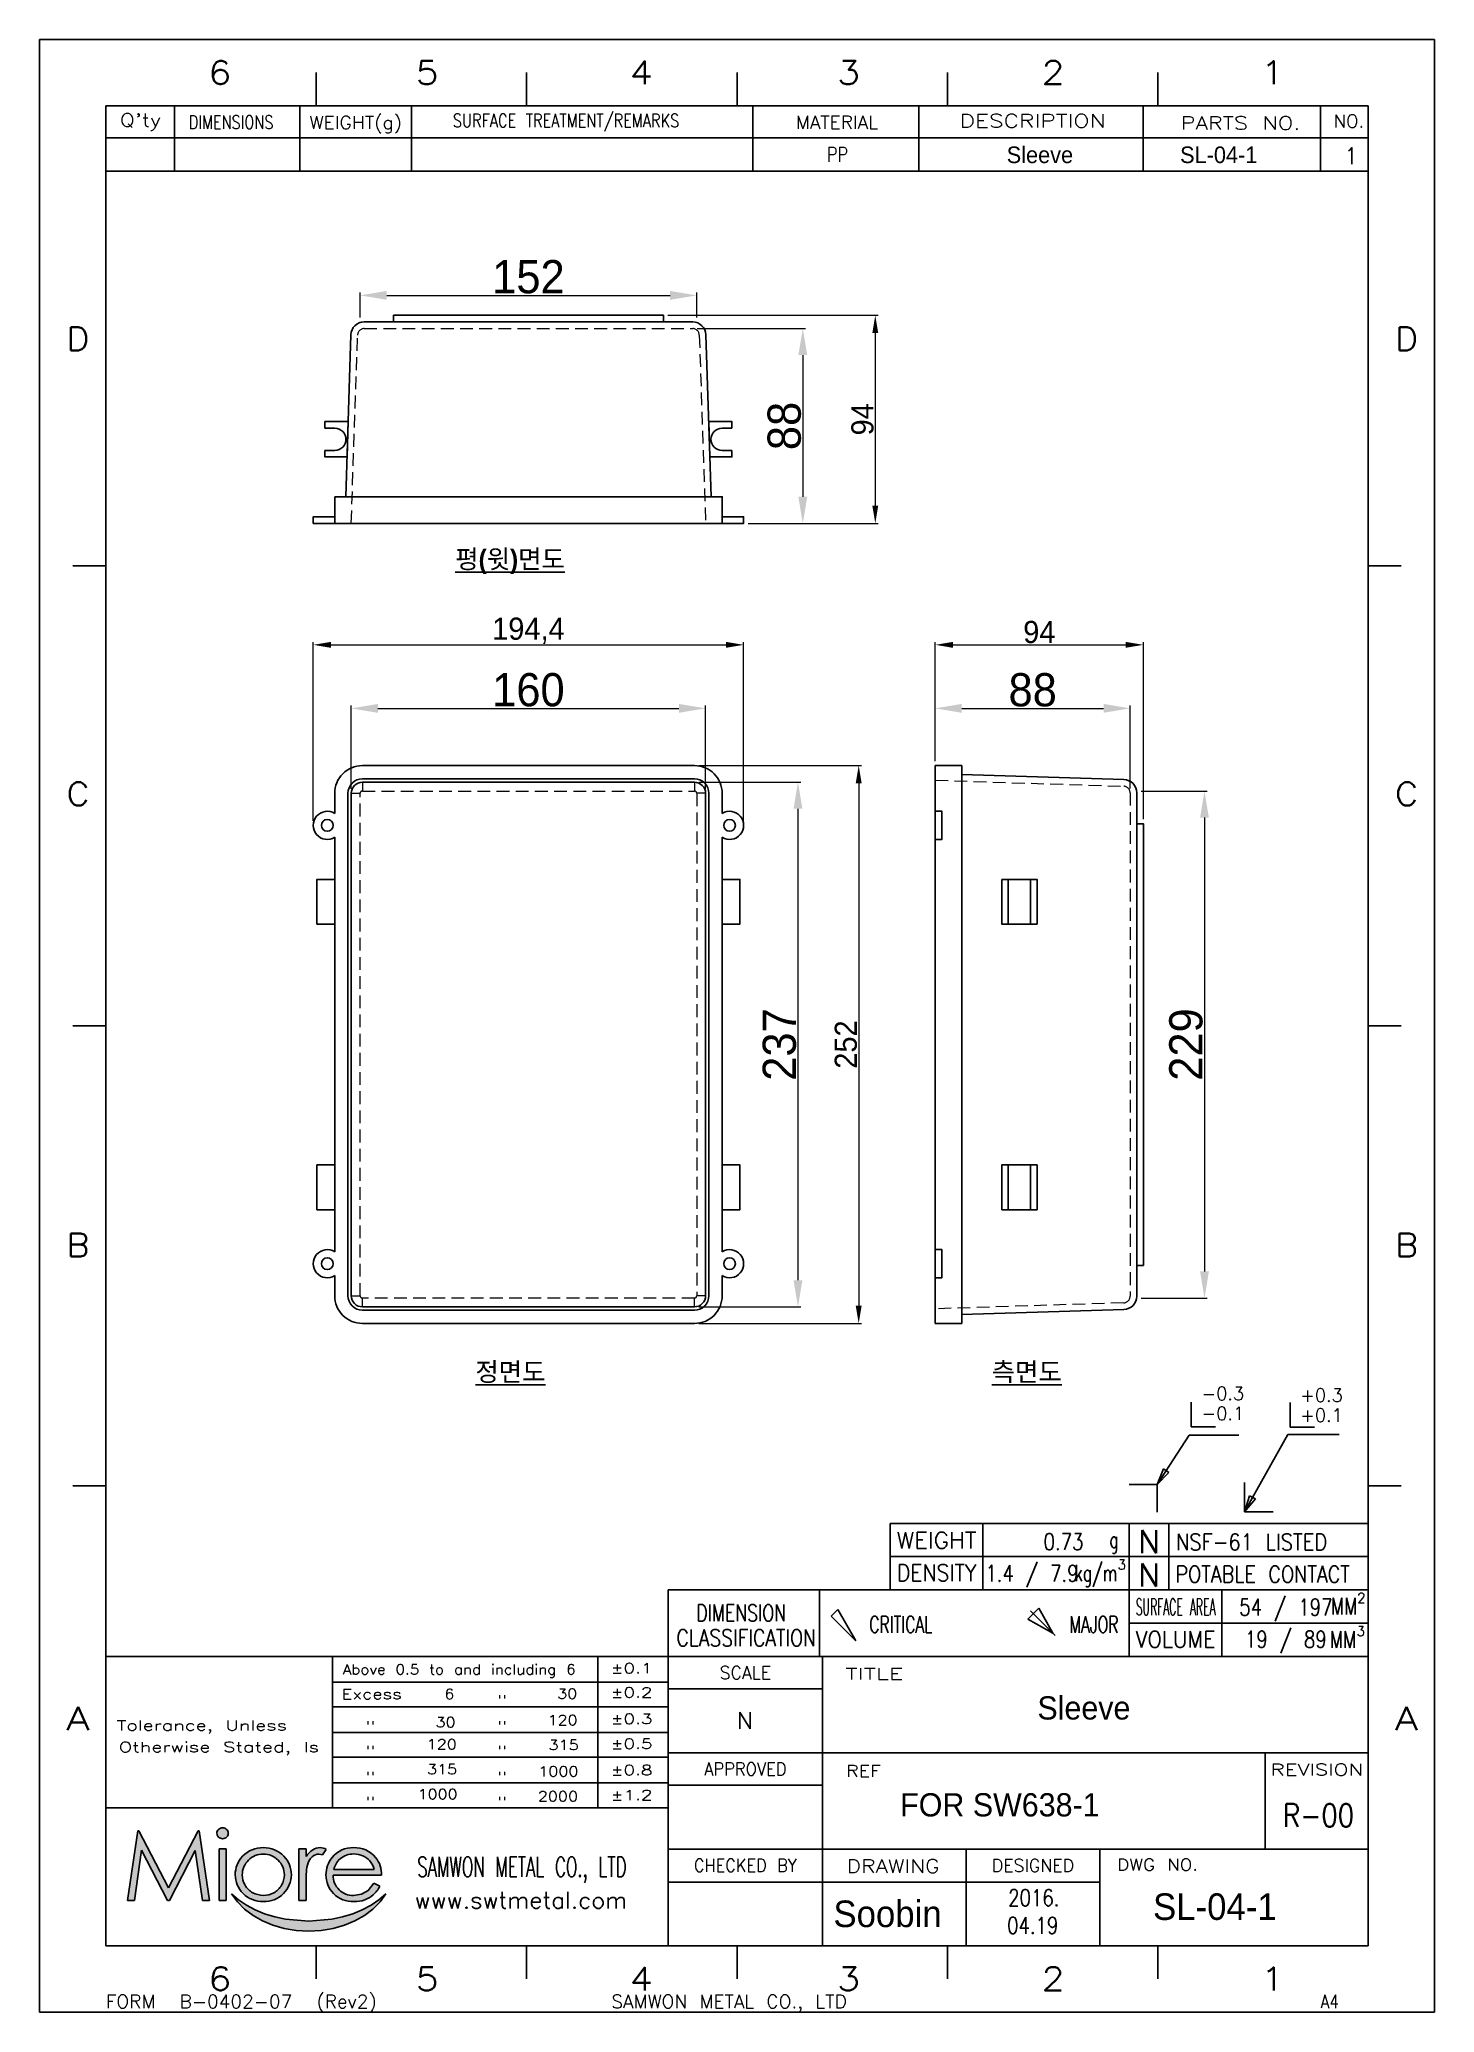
# Model space of a CAD drawing. Extents: x -420 to 210, y 0 to 891.
import ezdxf
from ezdxf.enums import TextEntityAlignment as Align

# ---------------------------------------------------------------- set-up
doc = ezdxf.new("R2010")
doc.units = 0
doc.header["$LTSCALE"] = 23.1
doc.linetypes.add('HIDDEN', pattern=[0.375, 0.25, -0.125])
doc.layers.get('0').update_dxf_attribs({"linetype": 'CONTINUOUS'})
doc.layers.get('Defpoints').update_dxf_attribs({"linetype": 'CONTINUOUS'})
doc.layers.add('AM_5', color=3, linetype='CONTINUOUS', lineweight=25)
doc.layers.add('DEF_LAYER_DETAIL_ITEM', color=7, linetype='CONTINUOUS')
doc.layers.add('sheet Thin Line', color=140, linetype='CONTINUOUS')
doc.styles.add('B', font='H2GTRM_0.TTF')
doc.styles.get("Standard").update_dxf_attribs({"font": 'txt.shx', "bigfont": 'whgtxt.shx'})
doc.styles.add('TEXTSTYLE_0', font='txt.shx', dxfattribs={"width": 0.8, "bigfont": 'whgtxt.shx'})
doc.styles.add('굴림', font='')
doc.styles.get('굴림').set_extended_font_data('Gulim')
doc.dimstyles.new('10$0', dxfattribs={"dimtxt": 10, "dimasz": 8, "dimexe": 1.25, "dimexo": 2, "dimtad": 1, "dimtoh": 1, "dimtxsty": '굴림', "dimcen": 2.5, "dimclrd": 1, "dimclre": 1, "dimclrt": 7, "dimadec": 0, "dimazin": 0, "dimtfac": 1, "dimtmove": 0, "dimatfit": 3, "dimfxl": 0, "dimlwd": 9, "dimlwe": 9, "dimarcsym": 0})
doc.dimstyles.new('15$0', dxfattribs={"dimtxt": 15, "dimasz": 12, "dimexe": 1.25, "dimexo": 2, "dimtad": 1, "dimtoh": 1, "dimtxsty": '굴림', "dimcen": 2.5, "dimclrd": 1, "dimclre": 1, "dimclrt": 7, "dimadec": 0, "dimazin": 0, "dimtfac": 1, "dimtmove": 0, "dimatfit": 3, "dimfxl": 0, "dimlwd": 9, "dimlwe": 9, "dimarcsym": 0})

# ---------------------------------------------------------------- blocks, each defined once
blk = doc.blocks.new('*D46')
at = {"layer": 'AM_5', "color": 1, "lineweight": 9}
for p, q in [((-279.21, 552.58), (-279.21, 590.18)), ((-267.21, 588.93), (-131.21, 588.93)), ((-119.21, 552.58), (-119.21, 590.18))]:
    blk.add_line(p, q, dxfattribs=at)
at = {"layer": 'AM_5', "color": 1}
for points in [[(-267.21, 590.93), (-267.21, 586.93), (-279.21, 588.93)], [(-131.21, 590.93), (-131.21, 586.93), (-119.21, 588.93)]]:
    blk.add_solid(points, dxfattribs=at)
at = {"layer": 'Defpoints', "color": 0}
for p in [(-119.21, 588.93), (-279.21, 550.58), (-119.21, 550.58)]:
    blk.add_point(p, dxfattribs=at)
at = {"layer": 'AM_5', "color": 7, "insert": (-199.21, 597.26), "char_height": 15, "attachment_point": 5, "style": '굴림'}
blk.add_mtext('160', dxfattribs=at)
blk = doc.blocks.new('*D50')
at = {"layer": 'AM_5', "color": 1, "lineweight": 9}
for p, q in [((-275.21, 765.49), (-275.21, 776.74)), ((-263.21, 775.49), (-135.21, 775.49)), ((-123.21, 765.49), (-123.21, 776.74))]:
    blk.add_line(p, q, dxfattribs=at)
at = {"layer": 'AM_5', "color": 1}
for points in [[(-263.21, 777.49), (-263.21, 773.49), (-275.21, 775.49)], [(-135.21, 777.49), (-135.21, 773.49), (-123.21, 775.49)]]:
    blk.add_solid(points, dxfattribs=at)
at = {"layer": 'Defpoints', "color": 0}
for p in [(-123.21, 775.49), (-275.21, 763.49), (-123.21, 763.49)]:
    blk.add_point(p, dxfattribs=at)
at = {"layer": 'AM_5', "color": 7, "insert": (-199.21, 783.83), "char_height": 15, "attachment_point": 5, "style": '굴림'}
blk.add_mtext('152', dxfattribs=at)
blk = doc.blocks.new('*D51')
at = {"layer": 'AM_5', "color": 1, "lineweight": 9}
for p, q in [((-123.02, 760.49), (-74.04, 760.49)), ((-75.29, 748.49), (-75.29, 684.49)), ((-100.01, 672.49), (-74.04, 672.49))]:
    blk.add_line(p, q, dxfattribs=at)
at = {"layer": 'AM_5', "color": 1}
for points in [[(-77.29, 748.49), (-73.29, 748.49), (-75.29, 760.49)], [(-77.29, 684.49), (-73.29, 684.49), (-75.29, 672.49)]]:
    blk.add_solid(points, dxfattribs=at)
at = {"layer": 'Defpoints', "color": 0}
for p in [(-125.02, 760.49), (-102.01, 672.49), (-75.29, 672.49)]:
    blk.add_point(p, dxfattribs=at)
at = {"layer": 'AM_5', "color": 7, "insert": (-83.61, 716.49), "char_height": 15, "attachment_point": 5, "rotation": 90, "style": '굴림'}
blk.add_mtext('88', dxfattribs=at)
blk = doc.blocks.new('*D47')
at = {"layer": 'AM_5', "color": 1, "lineweight": 9}
for p, q in [((-122.21, 555.58), (-76.23, 555.58)), ((-77.48, 543.58), (-77.48, 330.58)), ((-122.21, 318.58), (-76.23, 318.58))]:
    blk.add_line(p, q, dxfattribs=at)
at = {"layer": 'AM_5', "color": 1}
for points in [[(-79.48, 543.58), (-75.48, 543.58), (-77.48, 555.58)], [(-79.48, 330.58), (-75.48, 330.58), (-77.48, 318.58)]]:
    blk.add_solid(points, dxfattribs=at)
at = {"layer": 'Defpoints', "color": 0}
for p in [(-124.21, 555.58), (-124.21, 318.58), (-77.48, 318.58)]:
    blk.add_point(p, dxfattribs=at)
at = {"layer": 'AM_5', "color": 7, "insert": (-85.81, 437.08), "char_height": 15, "attachment_point": 5, "rotation": 90, "style": '굴림'}
blk.add_mtext('237', dxfattribs=at)
blk = doc.blocks.new('*D52')
at = {"layer": 'AM_5', "color": 1, "lineweight": 9}
for p, q in [((-122.21, 563.08), (-48.8, 563.08)), ((-50.05, 555.08), (-50.05, 319.08)), ((-122.21, 311.08), (-48.8, 311.08))]:
    blk.add_line(p, q, dxfattribs=at)
at = {"layer": 'AM_5', "color": 1}
for points in [[(-51.39, 555.08), (-48.72, 555.08), (-50.05, 563.08)], [(-51.39, 319.08), (-48.72, 319.08), (-50.05, 311.08)]]:
    blk.add_solid(points, dxfattribs=at)
at = {"layer": 'Defpoints', "color": 0}
for p in [(-124.21, 563.08), (-124.21, 311.08), (-50.05, 311.08)]:
    blk.add_point(p, dxfattribs=at)
at = {"layer": 'AM_5', "color": 7, "insert": (-55.81, 437.08), "char_height": 10, "attachment_point": 5, "rotation": 90, "style": '굴림'}
blk.add_mtext('252', dxfattribs=at)
blk = doc.blocks.new('*D48')
at = {"layer": 'AM_5', "color": 1, "lineweight": 9}
for p, q in [((-136.21, 766.49), (-41.3, 766.49)), ((-42.55, 758.49), (-42.55, 680.49)), ((-100.01, 672.49), (-41.3, 672.49))]:
    blk.add_line(p, q, dxfattribs=at)
at = {"layer": 'AM_5', "color": 1}
for points in [[(-43.89, 758.49), (-41.22, 758.49), (-42.55, 766.49)], [(-43.89, 680.49), (-41.22, 680.49), (-42.55, 672.49)]]:
    blk.add_solid(points, dxfattribs=at)
at = {"layer": 'Defpoints', "color": 0}
for p in [(-138.21, 766.49), (-102.01, 672.49), (-42.55, 672.49)]:
    blk.add_point(p, dxfattribs=at)
at = {"layer": 'AM_5', "color": 7, "insert": (-48.31, 719.49), "char_height": 10, "attachment_point": 5, "rotation": 90, "style": '굴림'}
blk.add_mtext('94', dxfattribs=at)
blk = doc.blocks.new('*D49')
at = {"layer": 'AM_5', "color": 1, "lineweight": 9}
for p, q in [((77.53, 551.58), (107.37, 551.58)), ((106.12, 539.58), (106.12, 334.58)), ((77.48, 322.58), (107.37, 322.58))]:
    blk.add_line(p, q, dxfattribs=at)
at = {"layer": 'AM_5', "color": 1}
for points in [[(104.12, 539.58), (108.12, 539.58), (106.12, 551.58)], [(104.12, 334.58), (108.12, 334.58), (106.12, 322.58)]]:
    blk.add_solid(points, dxfattribs=at)
at = {"layer": 'Defpoints', "color": 0}
for p in [(75.53, 551.58), (75.48, 322.58), (106.12, 322.58)]:
    blk.add_point(p, dxfattribs=at)
at = {"layer": 'AM_5', "color": 7, "insert": (97.8, 437.08), "char_height": 15, "attachment_point": 5, "rotation": 90, "style": '굴림'}
blk.add_mtext('229', dxfattribs=at)
blk = doc.blocks.new('*D53')
at = {"layer": 'AM_5', "color": 1, "lineweight": 9}
for p, q in [((-15.47, 565.08), (-15.47, 590.18)), ((-3.47, 588.93), (60.53, 588.93)), ((72.53, 552.77), (72.53, 590.18))]:
    blk.add_line(p, q, dxfattribs=at)
at = {"layer": 'AM_5', "color": 1}
for points in [[(-3.47, 590.93), (-3.47, 586.93), (-15.47, 588.93)], [(60.53, 590.93), (60.53, 586.93), (72.53, 588.93)]]:
    blk.add_solid(points, dxfattribs=at)
at = {"layer": 'Defpoints', "color": 0}
for p in [(72.53, 588.93), (-15.47, 563.08), (72.53, 550.77)]:
    blk.add_point(p, dxfattribs=at)
at = {"layer": 'AM_5', "color": 7, "insert": (28.53, 597.24), "char_height": 15, "attachment_point": 5, "style": '굴림'}
blk.add_mtext('88', dxfattribs=at)
blk = doc.blocks.new('*D54')
at = {"layer": 'AM_5', "color": 1, "lineweight": 9}
for p, q in [((-15.47, 565.08), (-15.47, 618.88)), ((-7.47, 617.63), (70.53, 617.63)), ((78.53, 538.83), (78.53, 618.88))]:
    blk.add_line(p, q, dxfattribs=at)
at = {"layer": 'AM_5', "color": 1}
for points in [[(-7.47, 618.96), (-7.47, 616.29), (-15.47, 617.63)], [(70.53, 618.96), (70.53, 616.29), (78.53, 617.63)]]:
    blk.add_solid(points, dxfattribs=at)
at = {"layer": 'Defpoints', "color": 0}
for p in [(78.53, 617.63), (-15.47, 563.08), (78.53, 536.83)]:
    blk.add_point(p, dxfattribs=at)
at = {"layer": 'AM_5', "color": 7, "insert": (31.53, 623.38), "char_height": 10, "attachment_point": 5, "style": '굴림'}
blk.add_mtext('94', dxfattribs=at)
blk = doc.blocks.new('*D55')
at = {"layer": 'AM_5', "color": 1, "lineweight": 9}
for p, q in [((-296.41, 538.08), (-296.41, 618.88)), ((-288.41, 617.63), (-110.01, 617.63)), ((-102.01, 538.08), (-102.01, 618.88))]:
    blk.add_line(p, q, dxfattribs=at)
at = {"layer": 'AM_5', "color": 1}
for points in [[(-288.41, 618.96), (-288.41, 616.29), (-296.41, 617.63)], [(-110.01, 618.96), (-110.01, 616.29), (-102.01, 617.63)]]:
    blk.add_solid(points, dxfattribs=at)
at = {"layer": 'Defpoints', "color": 0}
for p in [(-102.01, 617.63), (-296.41, 536.08), (-102.01, 536.08)]:
    blk.add_point(p, dxfattribs=at)
at = {"layer": 'AM_5', "color": 7, "insert": (-199.21, 624), "char_height": 10, "attachment_point": 5, "style": '굴림'}
blk.add_mtext('194,4', dxfattribs=at)

msp = doc.modelspace()

# ---------------------------------------------------------------- hatches: boundary and pattern name
h = msp.add_hatch(color=256)
h.paths.add_polyline_path([(-265.518, 61.876, 0.177414), (-268.208, 69.809, 0.23814), (-278.166, 74.308, 0.23622), (-287.828, 69.913, 0.168644), (-290.677, 62.041, 0.18844), (-287.315, 53.625, 0.215075), (-277.989, 49.903, 0.08039), (-273.169, 50.682, 0.100124), (-269.336, 52.956, 0.098381), (-266.332, 56.884), (-268.974, 58.208), (-271.642, 54.906), (-274.633, 53.265), (-278.254, 52.647, -0.193025), (-284.731, 55.238, -0.201459), (-287.444, 61.876)])
h.paths.add_polyline_path([(-268.955, 64.449), (-287.13, 64.449, -0.144845), (-284.28, 69.246, -0.183897), (-278.109, 71.442, -0.093369), (-273.959, 70.568, -0.105337), (-270.784, 68.266, -0.110183)], flags=16)
h.paths.add_polyline_path([(-302.842, 50.488), (-299.633, 50.488), (-299.633, 58.337, -0.058038), (-299.051, 66.359, -0.1465159), (-296.842, 70.159, -0.1857959), (-293.81, 71.394), (-292.152, 70.988), (-290.517, 73.516, 0.1239), (-293.295, 74.308, 0.142135), (-296.61, 73.322, 0.104474), (-299.633, 70.33), (-299.633, 73.725), (-302.842, 73.725)])
h.paths.add_polyline_path([(-309.623, 70.425, 0.204192), (-318.946, 74.308, 0.215007), (-328.289, 70.404, 0.18764), (-331.651, 62.041, 0.195091), (-328.099, 53.54, 0.200977), (-318.946, 49.903, 0.210095), (-309.814, 53.54, 0.194011), (-306.262, 62.041, 0.190668)])
h.paths.add_polyline_path([(-309.446, 61.983, -0.126459), (-310.724, 57.289, -0.132783), (-314.178, 53.93, -0.127093), (-318.958, 52.745, -0.117199), (-323.735, 53.93, -0.1407238), (-327.228, 57.355, -0.1276656), (-328.468, 61.983, -0.20054), (-325.665, 68.64, -0.204469), (-318.958, 71.394, -0.203847), (-312.26, 68.64, -0.210414)], flags=16)
h.paths.add_polyline_path([(-335.508, 79.063, 0.196859), (-334.751, 80.643, 0.221613), (-335.508, 82.542, 0.199951), (-337.342, 83.268, 0.199842), (-339.156, 82.542, 0.213899), (-339.915, 80.793, 0.204524), (-339.156, 79.063, 0.199842), (-337.342, 78.337, 0.199951)])
h.paths.add_polyline_path([(-347.913, 81.908), (-348.426, 81.908), (-361.703, 56.12), (-375.098, 81.908), (-375.648, 81.908), (-380.331, 50.488), (-377.151, 50.488), (-373.927, 73.117), (-362.172, 50.488), (-361.298, 50.488), (-349.659, 72.948), (-346.402, 50.488), (-343.177, 50.488)])
h.paths.add_polyline_path([(-335.765, 73.725), (-338.898, 73.725), (-338.898, 50.488), (-335.765, 50.488)])
msp.add_hatch(color=1).paths.add_polyline_path([(-298.444, 36.559), (-292.791, 36.873), (-287.393, 37.787), (-282.305, 39.257), (-277.587, 41.237), (-273.295, 43.683), (-269.489, 46.552), (-266.224, 49.799), (-263.559, 53.379), (-266.71, 50.722), (-270.283, 48.334), (-274.24, 46.241), (-278.543, 44.47), (-283.152, 43.047), (-288.032, 41.998), (-298.444, 41.127), (-308.856, 41.998), (-313.734, 43.047), (-318.344, 44.47), (-322.646, 46.241), (-326.603, 48.334), (-330.176, 50.722), (-333.327, 53.379), (-330.663, 49.799), (-327.398, 46.552), (-323.591, 43.683), (-319.3, 41.237), (-314.582, 39.257), (-309.495, 37.787), (-304.096, 36.873)])

# ---------------------------------------------------------------- linework, layer by layer
at = {"color": 2, "linetype": 'Continuous'}
for p, q in [((-295.024, 861.1), (-295.024, 876.101)), ((-200.016, 861.1), (-200.016, 876.101)), ((-10.001, 861.1), (-10.001, 876.101)), ((85.007, 861.1), (85.007, 876.101)), ((180.02, 653.329), (195.022, 653.329))]:
    msp.add_line(p, q, dxfattribs=at)
at = {"color": 7, "linetype": 'Continuous'}
for p, q in [((-105.009, 861.1), (-105.009, 876.101)), ((-390.038, 30.015), (-390.038, 861.1)), ((180.018, 861.094), (-390.038, 861.094)), ((180.02, 30.015), (180.02, 861.1)), ((-390.038, 445.557), (-405.039, 445.557)), ((180.02, 445.557), (195.022, 445.557)), ((100.07, 275.482), (100.07, 264.432)), ((144.81, 275.33), (144.81, 264.28)), ((100.07, 264.432), (111.12, 264.432)), ((144.81, 264.28), (155.859, 264.28)), ((72.155, 238.279), (84.757, 238.3)), ((84.757, 238.3), (84.773, 225.798)), ((124.161, 239.17), (124.15, 225.99)), ((124.15, 225.99), (137.204, 225.981)), ((180.018, 220.785), (72.061, 220.785)), ((72.061, 220.785), (72.061, 190.729)), ((180.097, 190.714), (-136.052, 190.714)), ((-136.052, 190.714), (-136.052, 30.028)), ((72.091, 160.681), (72.091, 190.681)), ((-59.497, 181.8), (-62.503, 178.795)), ((-62.503, 178.795), (-51.365, 167.657)), ((-51.365, 167.657), (-59.497, 181.8)), ((26.348, 177.566), (31.298, 182.516)), ((27.585, 181.279), (38.723, 170.14)), ((31.298, 182.516), (37.662, 171.201)), ((37.662, 171.201), (26.348, 177.566)), ((-390.038, 160.617), (180.02, 160.617)), ((-390.038, 92.246), (-136.052, 92.246)), ((-390.038, 30.015), (180.02, 30.015)), ((-105.009, 30.015), (-105.009, 15.013))]:
    msp.add_line(p, q, dxfattribs=at)
at = {"color": 2, "linetype": 'HIDDEN', "lineweight": 0}
for p, q in [((-275.209, 763.211), (-275.209, 763.491)), ((-123.209, 763.211), (-123.209, 763.491)), ((-274.209, 555.579), (-274.209, 551.579)), ((-124.209, 555.579), (-124.209, 551.579)), ((-279.209, 550.579), (-275.209, 550.579)), ((-119.209, 550.579), (-123.209, 550.579)), ((75.476, 551.579), (75.531, 551.579)), ((-279.209, 323.579), (-275.209, 323.579)), ((-274.209, 318.579), (-274.209, 322.579)), ((-124.209, 318.579), (-124.209, 322.579)), ((-119.209, 323.579), (-123.209, 323.579)), ((75.476, 322.579), (75.531, 322.579))]:
    msp.add_line(p, q, dxfattribs=at)
for p, q in [((72.061, 220.785), (-35.838, 220.785)), ((-35.838, 190.714), (-35.838, 220.785)), ((-380.331, 50.488), (-375.648, 81.908)), ((-375.648, 81.908), (-375.098, 81.908)), ((-375.098, 81.908), (-361.703, 56.12)), ((-361.703, 56.12), (-348.426, 81.908)), ((-348.426, 81.908), (-347.913, 81.908)), ((-347.913, 81.908), (-343.177, 50.488)), ((-373.927, 73.117), (-377.151, 50.488)), ((-362.172, 50.488), (-373.927, 73.117)), ((-349.659, 72.948), (-361.298, 50.488)), ((-346.402, 50.488), (-349.659, 72.948)), ((-338.898, 73.725), (-335.765, 73.725)), ((-338.898, 50.488), (-338.898, 73.725)), ((-335.765, 73.725), (-335.765, 50.488)), ((-302.842, 73.725), (-299.633, 73.725)), ((-302.842, 50.488), (-302.842, 73.725)), ((-299.633, 73.725), (-299.633, 70.33)), ((-292.152, 70.988), (-293.81, 71.394)), ((-290.517, 73.516), (-292.152, 70.988)), ((-287.13, 64.449), (-268.955, 64.449)), ((-299.633, 58.337), (-299.633, 50.488)), ((-265.518, 61.876), (-287.444, 61.876)), ((-274.633, 53.265), (-271.642, 54.906)), ((-271.642, 54.906), (-268.974, 58.208)), ((-268.974, 58.208), (-266.332, 56.884)), ((-377.151, 50.488), (-380.331, 50.488)), ((-361.298, 50.488), (-362.172, 50.488)), ((-343.177, 50.488), (-346.402, 50.488)), ((-335.765, 50.488), (-338.898, 50.488)), ((-299.633, 50.488), (-302.842, 50.488)), ((-278.254, 52.647), (-274.633, 53.265))]:
    msp.add_line(p, q)
at = {"color": 1}
for p, q in [((-333.327, 53.379), (-330.663, 49.799)), ((-330.176, 50.722), (-333.327, 53.379)), ((-330.663, 49.799), (-327.398, 46.552)), ((-326.603, 48.334), (-330.176, 50.722)), ((-327.398, 46.552), (-323.591, 43.683)), ((-322.646, 46.241), (-326.603, 48.334)), ((-318.344, 44.47), (-322.646, 46.241)), ((-274.24, 46.241), (-278.543, 44.47)), ((-270.283, 48.334), (-274.24, 46.241)), ((-273.295, 43.683), (-269.489, 46.552)), ((-266.71, 50.722), (-270.283, 48.334)), ((-269.489, 46.552), (-266.224, 49.799)), ((-263.559, 53.379), (-266.71, 50.722)), ((-266.224, 49.799), (-263.559, 53.379)), ((-323.591, 43.683), (-319.3, 41.237)), ((-319.3, 41.237), (-314.582, 39.257)), ((-313.734, 43.047), (-318.344, 44.47)), ((-314.582, 39.257), (-309.495, 37.787)), ((-308.856, 41.998), (-313.734, 43.047)), ((-309.495, 37.787), (-304.096, 36.873)), ((-298.444, 41.127), (-308.856, 41.998)), ((-304.096, 36.873), (-298.444, 36.559)), ((-288.032, 41.998), (-298.444, 41.127)), ((-298.444, 36.559), (-292.791, 36.873)), ((-292.791, 36.873), (-287.393, 37.787)), ((-283.152, 43.047), (-288.032, 41.998)), ((-287.393, 37.787), (-282.305, 39.257)), ((-278.543, 44.47), (-283.152, 43.047)), ((-282.305, 39.257), (-277.587, 41.237)), ((-277.587, 41.237), (-273.295, 43.683))]:
    msp.add_line(p, q, dxfattribs=at)
for points in [[(-273.396, 763.491), (-125.022, 763.491, -0.4049779), (-119.025, 757.681), (-116.709, 684.491), (-281.709, 684.491), (-279.393, 757.681, -0.4049779)], [(-274.209, 557.079), (-124.209, 557.079, -0.4142136), (-117.709, 550.579), (-117.709, 323.579, -0.4142136), (-124.209, 317.079), (-274.209, 317.079, -0.4142136), (-280.709, 323.579), (-280.709, 550.579, -0.4142136)], [(-274.209, 555.579), (-124.209, 555.579, -0.4142136), (-119.209, 550.579), (-119.209, 323.579, -0.4142136), (-124.209, 318.579), (-274.209, 318.579, -0.4142136), (-279.209, 323.579), (-279.209, 550.579, -0.4142136)], [(-3.469, 559.079), (69.721, 556.763, -0.4049779), (75.531, 550.766), (75.531, 323.392, -0.4049779), (69.721, 317.395), (-3.469, 315.079)]]:
    msp.add_lwpolyline(points, format="xyb", close=True)
at = {"color": 251, "linetype": 'HIDDEN', "lineweight": 0}
for points in [[(-279.209, 672.491), (-276.394, 757.586, -0.4049779), (-273.396, 760.491), (-125.022, 760.491, -0.4049779), (-122.024, 757.586), (-119.209, 672.491)], [(-15.469, 556.457), (69.626, 553.765, -0.4049779), (72.531, 550.766), (72.531, 323.392, -0.4049779), (69.626, 320.394), (-15.469, 317.701)]]:
    msp.add_lwpolyline(points, format="xyb", dxfattribs=at)
for points in [[(-260.209, 766.491), (-138.209, 766.491), (-138.209, 763.491), (-260.209, 763.491)], [(-286.709, 684.491), (-111.709, 684.491), (-111.709, 672.491), (-286.709, 672.491)], [(-286.709, 672.491), (-296.409, 672.491), (-296.409, 675.491), (-286.709, 675.491)], [(-111.709, 672.491), (-102.009, 672.491), (-102.009, 675.491), (-111.709, 675.491)], [(-15.469, 563.079), (-3.469, 563.079), (-3.469, 311.079), (-15.469, 311.079)], [(-15.469, 542.429), (-12.469, 542.429), (-12.469, 529.729), (-15.469, 529.729)], [(75.531, 536.829), (78.531, 536.829), (78.531, 337.329), (75.531, 337.329)], [(-286.709, 511.679), (-294.709, 511.679), (-294.709, 491.479), (-286.709, 491.479)], [(-111.709, 511.679), (-103.709, 511.679), (-103.709, 491.479), (-111.709, 491.479)], [(14.531, 511.679), (30.531, 511.679), (30.531, 491.479), (14.531, 491.479)], [(17.531, 511.679), (27.531, 511.679), (27.531, 491.479), (17.531, 491.479)], [(-286.709, 362.479), (-294.709, 362.479), (-294.709, 382.679), (-286.709, 382.679)], [(-111.709, 362.479), (-103.709, 362.479), (-103.709, 382.679), (-111.709, 382.679)], [(14.531, 362.479), (30.531, 362.479), (30.531, 382.679), (14.531, 382.679)], [(17.531, 362.479), (27.531, 362.479), (27.531, 382.679), (17.531, 382.679)], [(-15.469, 331.729), (-12.469, 331.729), (-12.469, 344.429), (-15.469, 344.429)]]:
    msp.add_lwpolyline(points, close=True)
for points in [[(-291.139, 715.491), (-291.139, 718.491), (-280.633, 718.475), (-281.139, 702.491), (-291.139, 702.491), (-291.139, 705.491)], [(-107.279, 715.491), (-107.279, 718.491), (-117.784, 718.475), (-117.279, 702.491), (-107.279, 702.491), (-107.279, 705.491)], [(-286.709, 343.474), (-286.709, 530.685)], [(-111.709, 530.685), (-111.709, 343.474)]]:
    msp.add_lwpolyline(points)
for points in [[(-291.139, 715.491), (-286.639, 715.491, -0.4142136), (-281.639, 710.491), (-281.639, 710.491, -0.4142136), (-286.639, 705.491), (-291.139, 705.491)], [(-107.279, 715.491), (-111.779, 715.491, 0.4142136), (-116.779, 710.491), (-116.779, 710.491, 0.4142136), (-111.779, 705.491), (-107.279, 705.491)], [(-286.709, 541.474), (-286.709, 550.579, -0.4142136), (-274.209, 563.079), (-124.209, 563.079, -0.4142136), (-111.709, 550.579), (-111.709, 541.474)], [(-111.709, 332.685), (-111.709, 323.579, -0.4142136), (-124.209, 311.079), (-274.209, 311.079, -0.4142136), (-286.709, 323.579), (-286.709, 332.685)]]:
    msp.add_lwpolyline(points, format="xyb")
msp.add_lwpolyline([(-274.209, 551.579), (-124.209, 551.579, -0.4142136), (-123.209, 550.579), (-123.209, 323.579, -0.4142136), (-124.209, 322.579), (-274.209, 322.579, -0.4142136), (-275.209, 323.579), (-275.209, 550.579, -0.4142136)], format="xyb", close=True, dxfattribs=at)
for centre in [(-290.059, 536.079), (-108.359, 536.079), (-290.059, 338.079), (-108.359, 338.079)]:
    msp.add_circle(centre, 2.65)
for centre, radius, start, end in [((-290.059, 536.079), 6.35, 58.159322, 301.840678), ((-108.359, 536.079), 6.35, 238.159322, 121.840678), ((-290.059, 338.079), 6.35, 58.159322, 301.840678), ((-108.359, 338.079), 6.35, 238.159322, 121.840678), ((-337.585, 80.82), 2.331, 132.382451, 180.676735), ((-337.51, 80.817), 2.406, 180.585402, 226.821206), ((-337.378, 80.727), 2.541, 89.206103, 134.411014), ((-337.296, 80.703), 2.565, 45.802756, 91.031687), ((-337.166, 80.78), 2.419, 0.29916, 46.732252), ((-337.058, 80.777), 2.311, 312.119912, 0.382198), ((-337.378, 80.878), 2.541, 225.588986, 270.793897), ((-337.296, 80.902), 2.565, 268.968313, 314.197244), ((-319.289, 61.995), 12.318, 88.408513, 136.945567), ((-319.086, 62.159), 9.235, 89.206304, 135.430008), ((-318.845, 62.145), 9.25, 44.608718, 90.695574), ((-318.84, 61.427), 12.881, 44.30896, 90.471725), ((-291.041, 64.669), 10.289, 122.763821, 146.620951), ((-293.722, 66.837), 4.558, 91.098288, 133.047093), ((-293.252, 68.102), 6.206, 90.391779, 122.74998), ((-293.479, 68.394), 5.917, 59.965563, 88.217372), ((-278.606, 62.455), 11.861, 87.873374, 141.036477), ((-278.31, 62.238), 9.206, 88.752068, 130.432469), ((-277.642, 62.198), 12.121, 38.895358, 92.475057), ((-278.353, 59.99), 11.455, 67.441497, 88.778236), ((-319.22, 61.902), 12.431, 136.846333, 179.355949), ((-319.101, 61.958), 9.367, 134.486389, 179.845106), ((-318.412, 62.116), 8.967, 359.152324, 46.682308), ((-318.535, 61.986), 12.274, 0.258557, 43.438168), ((-264.905, 59.847), 34.761, 169.203507, 182.489932), ((-291.601, 64.571), 7.662, 133.077967, 166.510368), ((-277.915, 61.875), 12.763, 140.963386, 179.253457), ((-277.6, 62.032), 9.832, 132.801847, 165.768603), ((-277.776, 61.966), 9.411, 42.020918, 66.07368), ((-278.425, 62.256), 9.721, 13.036077, 38.18671), ((-277.69, 62.17), 12.176, 358.613159, 38.854729), ((-319.396, 62.169), 12.256, 180.59469, 224.751617), ((-318.932, 62.058), 9.536, 180.448825, 210.004576), ((-319.182, 62.647), 12.746, 225.603539, 271.058528), ((-319.517, 61.724), 8.863, 210.021843, 241.574067), ((-318.855, 63.389), 10.644, 242.707748, 269.445804), ((-318.86, 62.587), 9.842, 269.432943, 298.405187), ((-318.517, 62.109), 12.213, 267.98401, 315.443979), ((-318.665, 61.999), 9.233, 299.074725, 329.329365), ((-319.216, 62.122), 9.771, 330.35868, 359.18792), ((-318.58, 62.197), 12.32, 315.359132, 359.277569), ((-278.227, 62.135), 12.45, 180.430399, 223.1171), ((-278.185, 61.787), 9.26, 179.449687, 225.010844), ((-278.526, 62.104), 12.212, 223.968373, 272.520323), ((-278.262, 62.019), 9.372, 226.348039, 270.048658), ((-277.719, 62.481), 12.688, 311.351162, 333.826103), ((-277.985, 65.184), 15.28, 269.988392, 288.372887), ((-276.873, 61.294), 11.239, 289.239309, 312.109819)]:
    msp.add_arc(centre, radius, start, end)
at = {"layer": 'sheet Thin Line'}
for p, q in [((-420.043, 891.091), (210.021, 891.091)), ((-420.043, 891.091), (-420.043, 0)), ((210.021, 0), (210.021, 891.091)), ((-359.015, 861.1), (-359.015, 846.605)), ((-302.489, 861.1), (-302.489, 846.605)), ((-252.084, 861.1), (-252.084, 846.605)), ((-97.868, 861.1), (-97.868, 831.637)), ((-22.86, 861.1), (-22.86, 831.637)), ((78.43, 861.1), (78.43, 846.605)), ((158.538, 861.1), (158.538, 831.637)), ((180.02, 846.639), (-390.038, 846.639)), ((180.02, 846.638), (-390.038, 846.638)), ((-358.985, 846.638), (-358.985, 831.637)), ((-302.46, 846.638), (-302.46, 831.637)), ((-252.055, 846.638), (-252.055, 831.637)), ((78.399, 846.638), (78.399, 831.637)), ((180.02, 831.637), (-390.038, 831.637)), ((-390.038, 653.329), (-405.039, 653.329)), ((84.757, 238.3), (99.182, 260.697)), ((99.182, 260.697), (121.612, 260.697)), ((124.15, 225.99), (143.77, 260.852)), ((143.77, 260.852), (167.013, 260.852)), ((87.557, 245.418), (84.757, 238.3)), ((84.757, 238.3), (90.08, 243.794)), ((90.08, 243.794), (87.557, 245.418)), ((-390.038, 237.786), (-405.039, 237.786)), ((126.521, 233.262), (124.15, 225.99)), ((124.15, 225.99), (129.136, 231.79)), ((129.136, 231.79), (126.521, 233.262)), ((180.02, 237.786), (195.022, 237.786)), ((6.05, 220.828), (6.05, 190.815)), ((89.975, 220.785), (89.975, 190.729)), ((-35.838, 205.745), (72.174, 205.745)), ((72.061, 205.757), (180.018, 205.757)), ((-67.721, 190.975), (-67.721, 160.857)), ((113.979, 190.764), (113.979, 160.751)), ((72.091, 175.681), (180.103, 175.681)), ((-287.754, 92.246), (-287.754, 160.617)), ((-167.808, 92.246), (-167.808, 160.617)), ((-66.397, 160.617), (-66.397, 30.028)), ((-287.754, 149.01), (-136.052, 149.01)), ((-136.052, 146.106), (-66.397, 146.106)), ((-287.754, 137.867), (-136.052, 137.867)), ((-287.754, 126.259), (-136.052, 126.259)), ((-136.052, 117.082), (180.016, 117.089)), ((133.539, 117.065), (133.539, 73.571)), ((-287.754, 115.116), (-136.052, 115.116)), ((-287.754, 103.509), (-136.052, 103.509)), ((-136.052, 102.57), (-66.397, 102.57)), ((-136.06, 73.553), (179.986, 73.553)), ((-1.466, 73.559), (-1.466, 30.028)), ((58.889, 73.559), (58.889, 30.028)), ((-136.255, 58.778), (58.776, 58.778)), ((-295.024, 30.015), (-295.024, 15.013)), ((-200.016, 30.015), (-200.016, 15.013)), ((-10.001, 30.015), (-10.001, 15.013)), ((85.007, 30.015), (85.007, 15.013)), ((-420.043, 0), (210.021, 0))]:
    msp.add_line(p, q, dxfattribs=at)

# ---------------------------------------------------------------- texts
at = {"color": 2, "linetype": 'Continuous', "style": 'TEXTSTYLE_0'}
for s, height, width, p, p2 in [('6', 10.501, 1.5, (-343.826, 870.884), (-333.324, 870.884)), ('5', 10.501, 1.5, (-250.187, 870.884), (-239.686, 870.884)), ('4', 10.501, 1.5, (-153.5, 870.884), (-142.999, 870.884)), ('3', 10.501, 1.5, (-59.861, 870.884), (-49.36, 870.884)), ('2', 10.501, 1.5, (32.471, 870.884), (42.972, 870.884)), ('1', 10.501, 3, (131.611, 870.884), (142.112, 870.884)), ("Q'ty", 5.8045, 1.010526, (-383.747, 851.811), (-365.173, 851.811)), ('WEIGHT(g)', 5.8045, 0.9, (-298.142, 850.651), (-256.349, 850.651)), ('MATERIAL', 5.8045, 0.872727, (-78.456, 850.784), (-41.307, 850.784)), ('DESCRIPTION', 6.00061, 1.1, (-4.501, 851.322), (61.506, 851.322)), ('PARTS NO.', 6.0006, 1.177112, (95.375, 850.349), (149.381, 850.349)), ('NO.', 5.8045, 1.2, (164.346, 851.306), (178.277, 851.306)), ('D', 10.501, 1.5, (-407.891, 750.636), (-397.39, 750.636)), ('D', 10.501, 1.5, (192.17, 750.636), (202.671, 750.636)), ('C', 10.501, 1.5, (-407.891, 545.043), (-397.39, 545.043)), ('C', 10.501, 1.5, (192.17, 545.043), (202.671, 545.043)), ('B', 10.501, 1.5, (-407.891, 341.293), (-397.39, 341.293)), ('B', 10.501, 1.5, (192.17, 341.293), (202.671, 341.293)), ('WEIGHT', 7.5008, 0.847059, (-32.83, 209.377), (3.173, 209.377)), ('g', 7.501, 0.807609, (63.246, 209.654), (67.284, 209.654)), ('NSF-61 LISTED', 7.50077, 0.781395, (93.275, 208.615), (161.532, 208.615)), ('DENSITY', 7.5008, 0.757895, (-32.834, 194.698), (3.17, 194.698)), ('kg/m', 7.5008, 0.702517, (47.476, 194.614), (66.797, 194.614)), ('3', 4.5, 1.2, (66.969, 199.933), (70.569, 199.933)), ('POTABLE CONTACT', 7.50077, 0.733624, (93.052, 194.056), (171.81, 194.056)), ('2', 4.5, 1.2, (175.17, 184.838), (178.77, 184.838)), ('DIMENSION', 7.5008, 0.675, (-123.334, 176.572), (-82.83, 176.572)), ('CRITICAL            MAJOR', 7.50077, 0.759494, (-45.225, 171.357), (67.287, 171.357)), ('SURFACE AREA', 7.50077, 0.424309, (75.098, 179.313), (111.102, 179.313)), ('MM', 7.5008, 0.96, (163.212, 179.59), (175.213, 179.59)), ('CLASSIFICATION', 7.50077, 0.663158, (-132.335, 165.321), (-69.329, 165.321)), ('VOLUME', 7.5008, 0.8, (75.095, 164.634), (111.099, 164.634)), ('MM', 7.5008, 0.96, (162.725, 164.55), (174.726, 164.55)), ('3', 4.5, 1.2, (174.898, 169.869), (178.498, 169.869)), ('Above 0.5 to and including 6', 4.52536, 1.000466, (-283.044, 152.575), (-177.875, 152.575)), ('%%p0.1', 4.5254, 1.666667, (-162.026, 153.083), (-143.171, 153.083)), ('SCALE', 5.8045, 0.857143, (-112.833, 150.459), (-89.615, 150.459)), ('TITLE', 5.2241, 1.153846, (-56.052, 150.198), (-29.932, 150.198)), ('Excess', 4.5254, 1.058824, (-283.552, 141.432), (-256.399, 141.432)), ('6', 4.525, 1.5, (-237.128, 141.432), (-232.603, 141.432)), ('"', 4.525, 3, (-213.431, 138.705), (-208.906, 138.705)), ('30', 4.5254, 1.333333, (-186.221, 141.576), (-177.17, 141.576)), ('%%p0.2', 4.5254, 1.470588, (-162.026, 142.141), (-143.171, 142.141)), ('A', 10.501, 1.5, (-407.891, 127.402), (-397.39, 127.402)), ('120', 4.5254, 1.384616, (-190.567, 129.669), (-176.991, 129.669)), ('%%p0.3', 4.5254, 1.470588, (-162.026, 130.234), (-143.171, 130.234)), ('A', 10.501, 1.5, (192.17, 127.402), (202.671, 127.402)), ('Tolerance, Unless', 4.52536, 1.147679, (-385.212, 127.225), (-308.281, 127.225)), ('"', 4.525, 3, (-272.827, 126.959), (-268.302, 126.959)), ('30', 4.5254, 1.333333, (-241.153, 128.721), (-232.102, 128.721)), ('"', 4.525, 3, (-213.431, 126.959), (-208.906, 126.959)), ('Otherwise Stated, Is', 4.52536, 1.145585, (-384.283, 117.475), (-293.776, 117.475)), ('"', 4.525, 3, (-272.827, 115.696), (-268.302, 115.696)), ('120', 4.5254, 1.384616, (-245.177, 118.745), (-231.601, 118.745)), ('"', 4.525, 3, (-213.431, 115.696), (-208.906, 115.696)), ('315', 4.5254, 1.285714, (-190.084, 118.406), (-176.508, 118.406)), ('%%p0.5', 4.5254, 1.470588, (-162.026, 118.971), (-143.171, 118.971)), ('"', 4.525, 3, (-272.827, 103.95), (-268.302, 103.95)), ('315', 4.5254, 1.285714, (-245.016, 107.482), (-231.44, 107.482)), ('"', 4.525, 3, (-213.431, 103.95), (-208.906, 103.95)), ('1000', 4.5254, 1.411765, (-194.752, 106.499), (-176.65, 106.499)), ('%%p0.8', 4.5254, 1.470588, (-162.026, 107.064), (-143.171, 107.064)), ('APPROVED', 5.8045, 0.8, (-119.799, 106.924), (-82.65, 106.924)), ('REF', 5.2241, 1.125, (-55.689, 106.344), (-40.017, 106.344)), ('REVISION', 5.2241, 1.090909, (135.984, 106.866), (177.777, 106.866)), ('1000', 4.5254, 1.411765, (-249.279, 96.218), (-231.177, 96.218)), ('2000', 4.5254, 1.263158, (-194.913, 95.236), (-176.811, 95.236)), ('%%p1.2', 4.5254, 1.5625, (-162.026, 95.801), (-143.171, 95.801)), ('"', 4.525, 3, (-272.827, 92.687), (-268.302, 92.687)), ('"', 4.525, 3, (-213.431, 92.687), (-208.906, 92.687)), ('R-00', 10.5011, 0.917158, (141.598, 83.624), (173.702, 83.624)), ('CHECKED BY', 5.8045, 0.85906, (-124.442, 63.402), (-78.006, 63.402)), ('DRAWING', 6.0006, 1.05, (-55.521, 62.986), (-13.517, 62.986)), ('DESIGNED', 5.8045, 0.872727, (10.071, 63.321), (47.22, 63.321)), ('DWG NO.', 5.2241, 1.170732, (66.676, 63.995), (103.245, 63.995)), ('6', 10.501, 1.5, (-343.826, 9.797), (-333.324, 9.797)), ('5', 10.501, 1.5, (-250.187, 9.797), (-239.686, 9.797)), ('4', 10.501, 1.5, (-153.5, 9.797), (-142.999, 9.797)), ('3', 10.501, 1.5, (-59.861, 9.797), (-49.36, 9.797)), ('2', 10.501, 1.5, (32.471, 9.797), (42.972, 9.797)), ('1', 10.501, 3, (131.611, 9.797), (142.112, 9.797)), ('FORM  B-0402-07  (Rev2)                SAMWON METAL CO., LTD  ', 6.00061, 1.126191, (-390.107, 1.812), (-44.472, 1.812)), ('                                          A4', 6.00061, 1.222576, (-44.472, 1.812), (166.75, 1.812))]:
    msp.add_text(s, height=height, dxfattribs=dict(at, width=width)).set_placement(p, p2, align=Align.FIT)
at = {"color": 2, "style": 'TEXTSTYLE_0', "width": 0.8}
for s, height, p in [('DIMENSIONS', 6, (-352.617, 850.727)), ('SURFACE TREATMENT/REMARKS', 6, (-233.311, 851.47)), ('PP', 6.6, (-64.384, 835.838)), ('0.73', 7.5, (33.453, 208.763)), ('1.4 / 7.9', 7.5, (7.184, 194.451)), ('54 / 197', 7.5, (121.835, 179.176)), ('19 / 89', 7.5, (124.401, 164.666)), ('2016.', 7.5, (17.472, 47.889)), ('04.19', 7.5, (16.972, 35.389))]:
    msp.add_text(s, height=height, dxfattribs=at).set_placement(p)
at = {"color": 2, "style": 'B'}
for s, p in [('Sleeve', (16.803, 835.239)), ('SL-04-1', (95.107, 835.244))]:
    msp.add_text(s, height=7.5, dxfattribs=at).set_placement(p)
at = {"color": 2}
msp.add_text('1', height=7.5, dxfattribs=at).set_placement((169.196, 834.716))
at = {"color": 7, "linetype": 'Continuous', "style": 'TEXTSTYLE_0'}
for s, height, width, p, p2 in [('-0.3', 6.0006, 1.129412, (104.844, 276.476), (124.046, 276.476)), ('+0.3', 6.0006, 1.129412, (149.396, 275.677), (168.598, 275.677)), ('-0.1', 6.0006, 1.28, (104.844, 267.475), (124.046, 267.475)), ('+0.1', 6.0006, 1.28, (149.396, 266.676), (168.598, 266.676)), ('SAMWON METAL CO., LTD', 9.00092, 0.559378, (-249.394, 61.088), (-154.885, 61.088)), ('www.swtmetal.com', 7.50077, 0.925301, (-250.624, 46.83), (-154.614, 46.83))]:
    msp.add_text(s, height=height, dxfattribs=dict(at, width=width)).set_placement(p, p2, align=Align.FIT)
at = {"color": 2}
for p in [(81.17, 212.498), (81.17, 197.455)]:
    msp.add_text('N', height=10.5, dxfattribs=at).set_placement(p, align=Align.MIDDLE_CENTER)
at = {"style": 'B'}
for s, height, p in [('Sleeve', 10.5, (30.663, 132.167)), ('FOR SW638-1', 10.5, (-31.323, 88.393)), ('SL-04-1', 12, (82.896, 41.645)), ('Soobin', 12, (-61.462, 38.411))]:
    msp.add_text(s, height=height, dxfattribs=at).set_placement(p)
at = {"color": 7, "char_height": 8.4, "attachment_point": 1, "style": '굴림'}
for s, insert in [('{\\fGulim|b1|i0|c129|p50;\\L평(윗)면도 }', (-232.253, 660.554)), ('{\\fGulim|b1|i0|c129|p50;\\L정면도 }', (-223.148, 293.433)), ('{\\fGulim|b1|i0|c129|p50;\\L측면도 }', (10.046, 293.433))]:
    msp.add_mtext(s, dxfattribs=dict(at, insert=insert))
at = {"layer": 'DEF_LAYER_DETAIL_ITEM', "color": 2, "linetype": 'Continuous', "style": 'TEXTSTYLE_0', "width": 1.457749}
msp.add_text('N', height=7.5, dxfattribs=at).set_placement((-105.037, 128.003), (-97.748, 128.003), align=Align.FIT)

# ---------------------------------------------------------------- dimensions: what is measured, and where the dimension line sits
at = {"layer": 'AM_5'}
dim = msp.add_linear_dim(base=(-123.209, 775.491), p1=(-275.209, 763.491), p2=(-123.209, 763.491), dimstyle='15$0', override={"dimdec": 2}, dxfattribs=at)
dim.commit()
dim.dimension.update_dxf_attribs({"geometry": '*D50', "text_midpoint": (-199.209, 783.826)})
for base, p1, p2, picture, middle in [((-42.553, 672.491), (-138.209, 766.491), (-102.009, 672.491), '*D48', (-48.311, 719.491)), ((-50.054, 311.079), (-124.209, 563.079), (-124.209, 311.079), '*D52', (-55.805, 437.079))]:
    dim = msp.add_linear_dim(base=base, p1=p1, p2=p2, angle=90, dimstyle='10$0', dxfattribs=at)
    dim.commit()
    dim.dimension.update_dxf_attribs({"geometry": picture, "text_midpoint": middle})
for base, p1, p2, picture, middle in [((-75.292, 672.491), (-125.022, 760.491), (-102.009, 672.491), '*D51', (-83.607, 716.491)), ((106.116, 322.579), (75.531, 551.579), (75.476, 322.579), '*D49', (97.801, 437.079))]:
    dim = msp.add_linear_dim(base=base, p1=p1, p2=p2, angle=90, dimstyle='15$0', override={"dimdec": 2}, dxfattribs=at)
    dim.commit()
    dim.dimension.update_dxf_attribs({"geometry": picture, "text_midpoint": middle})
for base, p1, p2, picture, middle in [((-102.009, 617.626), (-296.409, 536.079), (-102.009, 536.079), '*D55', (-199.209, 617.626)), ((78.531, 617.626), (-15.469, 563.079), (78.531, 536.829), '*D54', (31.531, 617.626))]:
    dim = msp.add_linear_dim(base=base, p1=p1, p2=p2, dimstyle='10$0', dxfattribs=at)
    dim.commit()
    dim.dimension.update_dxf_attribs({"geometry": picture, "text_midpoint": middle, "dimtype": 160})
for base, p1, p2, picture, middle in [((-119.209, 588.929), (-279.209, 550.579), (-119.209, 550.579), '*D46', (-199.209, 588.929)), ((72.531, 588.929), (-15.469, 563.079), (72.531, 550.766), '*D53', (28.531, 588.929))]:
    dim = msp.add_linear_dim(base=base, p1=p1, p2=p2, dimstyle='15$0', override={"dimdec": 2}, dxfattribs=at)
    dim.commit()
    dim.dimension.update_dxf_attribs({"geometry": picture, "text_midpoint": middle, "dimtype": 160})
dim = msp.add_linear_dim(base=(-77.482, 318.579), p1=(-124.209, 555.579), p2=(-124.209, 318.579), angle=90, dimstyle='15$0', override={"dimdec": 2}, dxfattribs=at)
dim.commit()
dim.dimension.update_dxf_attribs({"geometry": '*D47', "text_midpoint": (-77.482, 437.079), "dimtype": 160})

doc.saveas('drawing.dxf')
